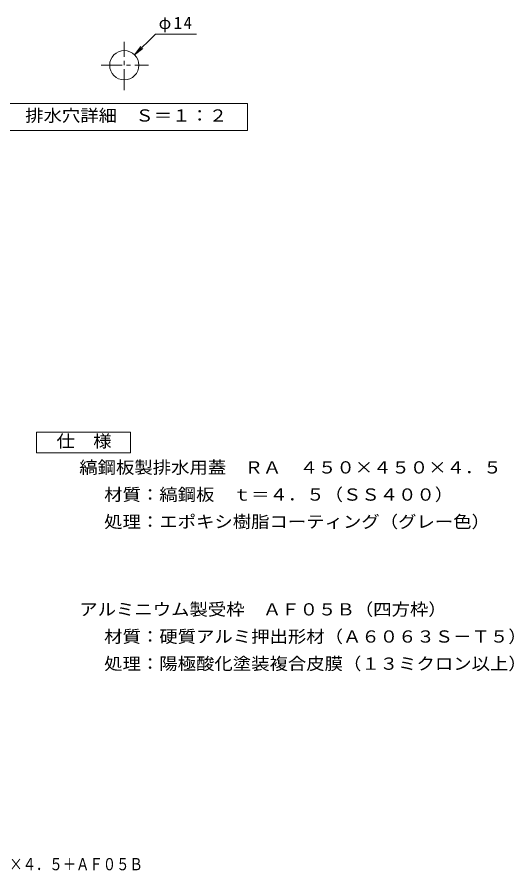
# Model space of a CAD drawing. Units: millimetres, scale not verified, with parts at other scales. Extents: x -260 to 264, y -272 to 232.
# Drawn here: x 25.6 to 263.6, y -272.4 to 136.8 of the extents above; entities that cross this region are included whole.
import ezdxf
from ezdxf.enums import TextEntityAlignment as Align

# ---------------------------------------------------------------- set-up
doc = ezdxf.new("R2010")
doc.units = ezdxf.units.MM
doc.header["$LTSCALE"] = 2
doc.linetypes.add('CHAIN1', pattern=[8, 5, -1, 1, -1])
for name, color, linetype, lineweight in [('C-0', 3, 'CHAIN1', 18), ('C-5', 7, 'Continuous', 18), ('D-5', 7, 'Continuous', 18)]:
    doc.layers.add(name, color=color, linetype=linetype, lineweight=lineweight)
doc.layers.add('F-5_F-5ﾚｲﾔ', color=2, linetype='Continuous')
doc.styles.add('ＭＳ ゴシック', font='')
doc.styles.get('ＭＳ ゴシック').set_extended_font_data('MS Gothic')

msp = doc.modelspace()

# ---------------------------------------------------------------- linework, layer by layer
at = {"layer": 'C-0'}
for p, q in [((76.928, 101.849), (76.928, 125.042)), ((65.918, 113.772), (88.569, 113.772))]:
    msp.add_line(p, q, dxfattribs=at)
at = {"layer": 'C-0', "linetype": 'Continuous'}
msp.add_circle((76.928, 113.772), 7, dxfattribs=at)
at = {"layer": 'C-5'}
for p, q in [((81.878, 118.721), (91.865, 128.709)), ((91.865, 128.709), (111.464, 128.709)), ((81.878, 118.721), (84.922, 122.688)), ((81.878, 118.721), (85.845, 121.765))]:
    msp.add_line(p, q, dxfattribs=at)
msp.add_lwpolyline([(20.946, 82.513), (20.946, 95.513), (135.946, 95.513), (135.946, 82.513)], close=True, dxfattribs=at)
at = {"layer": 'D-5', "color": 2}
for p, q in [((34.934, -61.865), (79.934, -61.865)), ((34.934, -71.865), (34.934, -61.865)), ((79.934, -61.865), (79.934, -71.865)), ((79.934, -71.865), (34.934, -71.865))]:
    msp.add_line(p, q, dxfattribs=at)

# ---------------------------------------------------------------- texts
at = {"layer": 'C-0', "color": 2, "insert": (93.379, 129.517), "char_height": 5.865, "attachment_point": 7, "style": 'ＭＳ ゴシック'}
msp.add_mtext('\\T1.19;φ14', dxfattribs=at)
at = {"layer": 'C-5', "color": 2, "style": 'ＭＳ ゴシック', "width": 1.1}
msp.add_text('排水穴詳細\u3000Ｓ＝１：２', height=5.865, dxfattribs=at).set_placement((29.446, 85.013), align=Align.BOTTOM_LEFT)
at = {"layer": 'D-5', "color": 2, "style": 'ＭＳ ゴシック', "width": 1.1}
for s, p in [('仕\u3000様', (44.434, -70.865)), ('縞鋼板製排水用蓋\u3000ＲＡ\u3000４５０×４５０×４．５', (55.352, -83.449)), ('材質：縞鋼板\u3000ｔ＝４．５（ＳＳ４００）', (67.295, -96.449)), ('処理：エポキシ樹脂コーティング（グレー色）', (67.295, -109.449)), ('アルミニウム製受枠\u3000ＡＦ０５Ｂ（四方枠）', (55.352, -151.402)), ('材質：硬質アルミ押出形材（Ａ６０６３Ｓ－Ｔ５）', (67.295, -164.402)), ('処理：陽極酸化塗装複合皮膜（１３ミクロン以上）', (67.295, -177.402))]:
    msp.add_text(s, height=5.865, dxfattribs=at).set_placement(p, align=Align.BOTTOM_LEFT)
at = {"layer": 'F-5_F-5ﾚｲﾔ', "style": 'ＭＳ ゴシック', "width": 0.8}
msp.add_text('スチール縞鋼板\u3000排水ピット蓋（板厚４.５）ＲＡ\u3000４５０×４５０×４．５＋ＡＦ０５Ｂ', height=5.865, dxfattribs=at).set_placement((-173.337, -273.394), align=Align.BOTTOM_LEFT)

doc.saveas('drawing.dxf')
